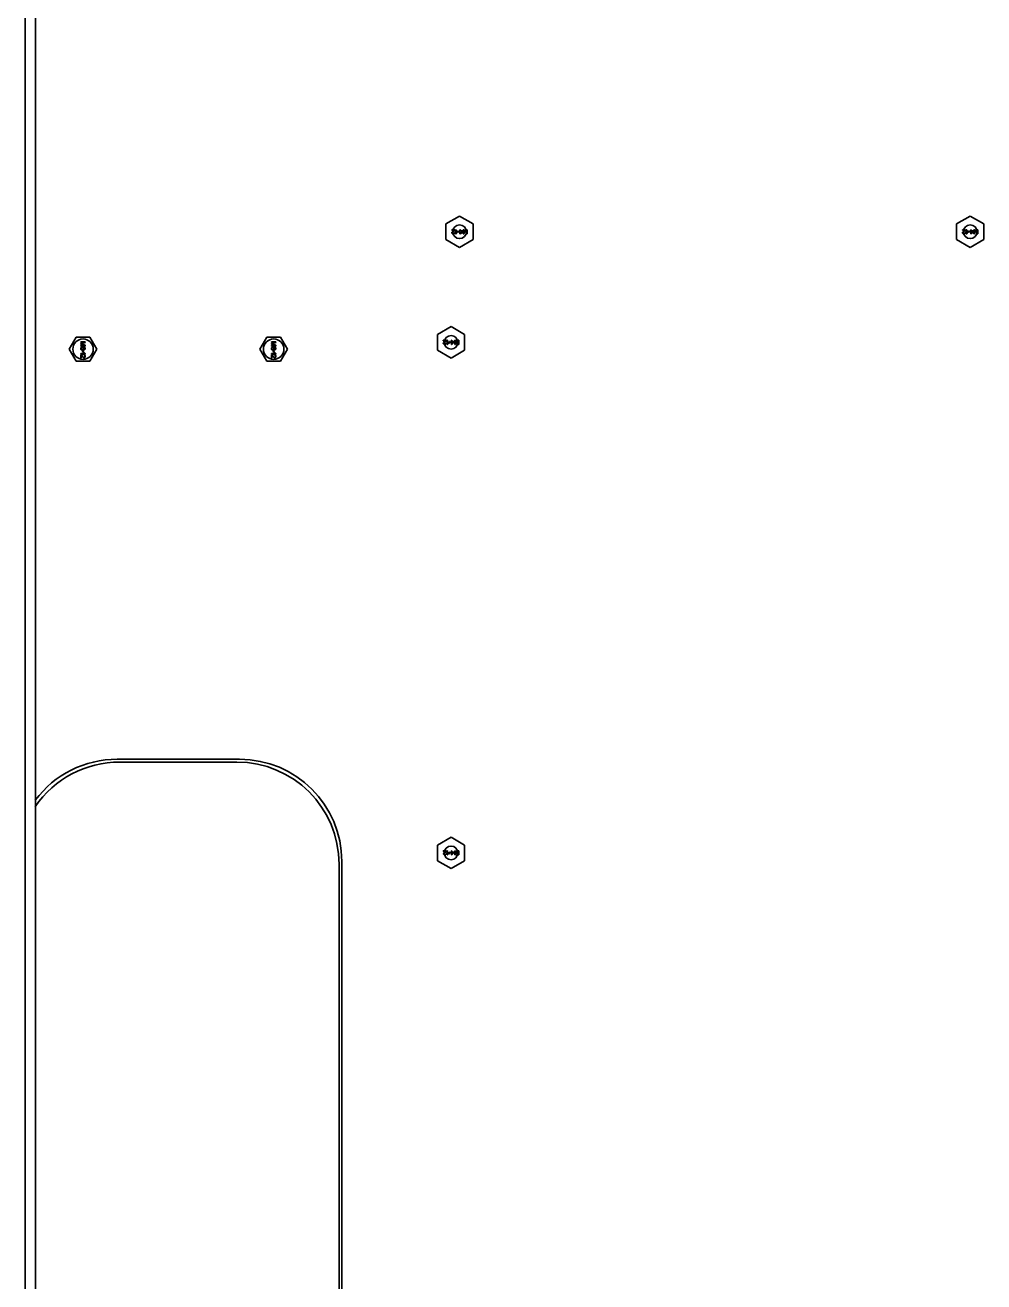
# Model space of a CAD drawing. Header units: millimetres. Extents: x 32496 to 166256, y 3504 to 23939.
# Drawn here: x 149669.2 to 149950.8, y 13461.3 to 13830.5 of the extents above; entities that cross this region are included whole.
import ezdxf

# ---------------------------------------------------------------- set-up
doc = ezdxf.new("R2010")
doc.units = ezdxf.units.MM
doc.layers.get('0').update_dxf_attribs({"lineweight": 35})

# ---------------------------------------------------------------- blocks, each defined once
blk = doc.blocks.new('8-1250')
at = {"linetype": 'Continuous'}
for p, q in [((1072.87, -32157.29), (1072.87, -34666.29)), ((1075.87, -32157.29), (1075.87, -34666.29)), ((1196.47, -33134.48), (1200.47, -33132.17)), ((1200.47, -33132.17), (1204.47, -33134.48)), ((1346.47, -33134.48), (1350.47, -33132.17)), ((1350.47, -33132.17), (1354.47, -33134.48)), ((1196.47, -33134.48), (1196.47, -33139.1)), ((1204.47, -33139.1), (1204.47, -33134.48)), ((1346.47, -33134.48), (1346.47, -33139.1)), ((1354.47, -33139.1), (1354.47, -33134.48)), ((1200.47, -33141.41), (1196.47, -33139.1)), ((1198.2, -33136.19), (1199.1, -33136.19)), ((1198.2, -33136.32), (1198.2, -33136.19)), ((1198.9, -33136.32), (1198.2, -33136.32)), ((1198.22, -33136.95), (1198.2, -33137.06)), ((1198.2, -33137.11), (1198.2, -33137.06)), ((1198.2, -33137.11), (1198.22, -33137.21)), ((1198.27, -33136.88), (1198.22, -33136.95)), ((1198.22, -33137.21), (1198.32, -33137.31)), ((1198.9, -33136.32), (1198.27, -33136.88)), ((1198.32, -33137.31), (1198.42, -33137.36)), ((1198.35, -33137.06), (1198.4, -33136.95)), ((1198.35, -33137.06), (1198.35, -33137.11)), ((1198.4, -33137.18), (1198.35, -33137.11)), ((1198.4, -33136.95), (1199.1, -33136.32)), ((1198.47, -33137.24), (1198.4, -33137.18)), ((1198.42, -33137.36), (1198.57, -33137.39)), ((1198.6, -33137.26), (1198.47, -33137.24)), ((1198.67, -33137.39), (1198.57, -33137.39)), ((1198.6, -33137.26), (1198.7, -33137.26)), ((1198.67, -33137.39), (1198.85, -33137.36)), ((1198.82, -33137.24), (1198.7, -33137.26)), ((1198.9, -33137.18), (1198.82, -33137.24)), ((1198.85, -33137.36), (1198.95, -33137.31)), ((1198.95, -33137.11), (1198.9, -33137.18)), ((1198.95, -33137.11), (1199.07, -33137.11)), ((1198.95, -33137.31), (1199.05, -33137.21)), ((1199.05, -33137.21), (1199.07, -33137.11)), ((1199.1, -33136.19), (1199.1, -33136.32)), ((1199.3, -33136.19), (1199.45, -33136.19)), ((1199.3, -33137.39), (1199.3, -33136.19)), ((1199.45, -33137.39), (1199.3, -33137.39)), ((1199.45, -33136.19), (1199.45, -33137.18)), ((1199.6, -33137.01), (1199.45, -33137.18)), ((1199.45, -33137.39), (1199.6, -33137.21)), ((1199.6, -33137.01), (1199.6, -33137.21)), ((1199.82, -33136.62), (1199.8, -33136.65)), ((1199.8, -33136.65), (1199.95, -33136.8)), ((1199.95, -33136.8), (1199.8, -33136.95)), ((1199.8, -33136.95), (1199.82, -33136.98)), ((1199.95, -33136.75), (1199.82, -33136.62)), ((1199.82, -33136.98), (1199.95, -33136.85)), ((1199.95, -33136.57), (1200, -33136.57)), ((1199.95, -33136.75), (1199.95, -33136.57)), ((1199.95, -33137.03), (1199.95, -33136.85)), ((1200, -33137.03), (1199.95, -33137.03)), ((1200, -33136.57), (1200, -33136.75)), ((1200.12, -33136.62), (1200, -33136.75)), ((1200, -33136.8), (1200.15, -33136.65)), ((1200.15, -33136.95), (1200, -33136.8)), ((1200, -33136.85), (1200.12, -33136.98)), ((1200, -33136.85), (1200, -33137.03)), ((1200.15, -33136.65), (1200.12, -33136.62)), ((1200.12, -33136.98), (1200.15, -33136.95)), ((1200.35, -33136.55), (1200.6, -33136.55)), ((1200.35, -33136.7), (1200.35, -33136.55)), ((1200.6, -33136.7), (1200.35, -33136.7)), ((1204.47, -33139.1), (1200.47, -33141.41)), ((1200.6, -33136.19), (1200.75, -33136.19)), ((1200.6, -33136.55), (1200.6, -33136.19)), ((1200.6, -33137.39), (1200.6, -33136.7)), ((1200.75, -33137.39), (1200.6, -33137.39)), ((1200.75, -33136.19), (1200.75, -33136.55)), ((1200.75, -33136.55), (1201.35, -33136.55)), ((1201.17, -33136.7), (1200.75, -33136.7)), ((1200.75, -33137.39), (1201.35, -33136.7)), ((1201.17, -33136.7), (1200.75, -33137.18)), ((1200.75, -33136.7), (1200.75, -33137.18)), ((1201.35, -33136.55), (1201.35, -33136.7)), ((1201.55, -33136.19), (1201.7, -33136.19)), ((1201.55, -33137.39), (1201.55, -33136.19)), ((1201.77, -33137.39), (1201.55, -33137.39)), ((1202.05, -33136.19), (1201.7, -33137.13)), ((1201.7, -33136.19), (1201.7, -33137.13)), ((1201.77, -33137.39), (1202.15, -33136.32)), ((1202.05, -33136.19), (1202.25, -33136.19)), ((1202.15, -33136.32), (1202.52, -33137.39)), ((1202.6, -33137.13), (1202.25, -33136.19)), ((1202.75, -33137.39), (1202.52, -33137.39)), ((1202.6, -33136.19), (1202.75, -33136.19)), ((1202.6, -33137.13), (1202.6, -33136.19)), ((1202.75, -33136.19), (1202.75, -33137.39)), ((1350.47, -33141.41), (1346.47, -33139.1)), ((1348.2, -33136.19), (1349.1, -33136.19)), ((1348.2, -33136.32), (1348.2, -33136.19)), ((1348.9, -33136.32), (1348.2, -33136.32)), ((1348.22, -33136.95), (1348.2, -33137.06)), ((1348.2, -33137.11), (1348.2, -33137.06)), ((1348.2, -33137.11), (1348.22, -33137.21)), ((1348.27, -33136.88), (1348.22, -33136.95)), ((1348.22, -33137.21), (1348.32, -33137.31)), ((1348.9, -33136.32), (1348.27, -33136.88)), ((1348.32, -33137.31), (1348.42, -33137.36)), ((1348.35, -33137.06), (1348.4, -33136.95)), ((1348.35, -33137.06), (1348.35, -33137.11)), ((1348.4, -33137.18), (1348.35, -33137.11)), ((1348.4, -33136.95), (1349.1, -33136.32)), ((1348.47, -33137.24), (1348.4, -33137.18)), ((1348.42, -33137.36), (1348.57, -33137.39)), ((1348.6, -33137.26), (1348.47, -33137.24)), ((1348.67, -33137.39), (1348.57, -33137.39)), ((1348.6, -33137.26), (1348.7, -33137.26)), ((1348.67, -33137.39), (1348.85, -33137.36)), ((1348.82, -33137.24), (1348.7, -33137.26)), ((1348.9, -33137.18), (1348.82, -33137.24)), ((1348.85, -33137.36), (1348.95, -33137.31)), ((1348.95, -33137.11), (1348.9, -33137.18)), ((1348.95, -33137.11), (1349.07, -33137.11)), ((1348.95, -33137.31), (1349.05, -33137.21)), ((1349.05, -33137.21), (1349.07, -33137.11)), ((1349.1, -33136.19), (1349.1, -33136.32)), ((1349.3, -33136.19), (1349.45, -33136.19)), ((1349.3, -33137.39), (1349.3, -33136.19)), ((1349.45, -33137.39), (1349.3, -33137.39)), ((1349.45, -33136.19), (1349.45, -33137.18)), ((1349.6, -33137.01), (1349.45, -33137.18)), ((1349.45, -33137.39), (1349.6, -33137.21)), ((1349.6, -33137.01), (1349.6, -33137.21)), ((1349.82, -33136.62), (1349.8, -33136.65)), ((1349.8, -33136.65), (1349.95, -33136.8)), ((1349.95, -33136.8), (1349.8, -33136.95)), ((1349.8, -33136.95), (1349.82, -33136.98)), ((1349.95, -33136.75), (1349.82, -33136.62)), ((1349.82, -33136.98), (1349.95, -33136.85)), ((1349.95, -33136.57), (1350, -33136.57)), ((1349.95, -33136.75), (1349.95, -33136.57)), ((1349.95, -33137.03), (1349.95, -33136.85)), ((1350, -33137.03), (1349.95, -33137.03)), ((1350, -33136.57), (1350, -33136.75)), ((1350.12, -33136.62), (1350, -33136.75)), ((1350, -33136.8), (1350.15, -33136.65)), ((1350.15, -33136.95), (1350, -33136.8)), ((1350, -33136.85), (1350.12, -33136.98)), ((1350, -33136.85), (1350, -33137.03)), ((1350.15, -33136.65), (1350.12, -33136.62)), ((1350.12, -33136.98), (1350.15, -33136.95)), ((1350.35, -33136.55), (1350.6, -33136.55)), ((1350.35, -33136.7), (1350.35, -33136.55)), ((1350.6, -33136.7), (1350.35, -33136.7)), ((1354.47, -33139.1), (1350.47, -33141.41)), ((1350.6, -33136.19), (1350.75, -33136.19)), ((1350.6, -33136.55), (1350.6, -33136.19)), ((1350.6, -33137.39), (1350.6, -33136.7)), ((1350.75, -33137.39), (1350.6, -33137.39)), ((1350.75, -33136.19), (1350.75, -33136.55)), ((1350.75, -33136.55), (1351.35, -33136.55)), ((1351.17, -33136.7), (1350.75, -33136.7)), ((1350.75, -33137.39), (1351.35, -33136.7)), ((1351.17, -33136.7), (1350.75, -33137.18)), ((1350.75, -33136.7), (1350.75, -33137.18)), ((1351.35, -33136.55), (1351.35, -33136.7)), ((1351.55, -33136.19), (1351.7, -33136.19)), ((1351.55, -33137.39), (1351.55, -33136.19)), ((1351.77, -33137.39), (1351.55, -33137.39)), ((1352.05, -33136.19), (1351.7, -33137.13)), ((1351.7, -33136.19), (1351.7, -33137.13)), ((1351.77, -33137.39), (1352.15, -33136.32)), ((1352.05, -33136.19), (1352.25, -33136.19)), ((1352.15, -33136.32), (1352.52, -33137.39)), ((1352.6, -33137.13), (1352.25, -33136.19)), ((1352.75, -33137.39), (1352.52, -33137.39)), ((1352.6, -33136.19), (1352.75, -33136.19)), ((1352.6, -33137.13), (1352.6, -33136.19)), ((1352.75, -33136.19), (1352.75, -33137.39)), ((1193.97, -33166.98), (1197.97, -33164.67)), ((1197.97, -33164.67), (1201.97, -33166.98)), ((1085.83, -33171.29), (1087.85, -33167.79)), ((1091.89, -33167.79), (1087.85, -33167.79)), ((1089.22, -33169.09), (1090.52, -33169.09)), ((1089.22, -33169.25), (1089.22, -33169.09)), ((1090.25, -33169.25), (1089.22, -33169.25)), ((1090.25, -33169.25), (1089.22, -33169.63)), ((1090.52, -33169.09), (1090.52, -33169.33)), ((1091.89, -33167.79), (1093.91, -33171.29)), ((1141.83, -33171.29), (1143.85, -33167.79)), ((1147.89, -33167.79), (1143.85, -33167.79)), ((1145.22, -33169.09), (1146.52, -33169.09)), ((1145.22, -33169.25), (1145.22, -33169.09)), ((1146.25, -33169.25), (1145.22, -33169.25)), ((1146.25, -33169.25), (1145.22, -33169.63)), ((1146.52, -33169.09), (1146.52, -33169.33)), ((1147.89, -33167.79), (1149.91, -33171.29)), ((1193.97, -33166.98), (1193.97, -33171.6)), ((1195.7, -33168.69), (1196.6, -33168.69)), ((1195.7, -33168.82), (1195.7, -33168.69)), ((1196.4, -33168.82), (1195.7, -33168.82)), ((1196.4, -33168.82), (1195.77, -33169.38)), ((1195.9, -33169.45), (1196.6, -33168.82)), ((1196.6, -33168.69), (1196.6, -33168.82)), ((1196.8, -33168.69), (1196.95, -33168.69)), ((1196.8, -33169.89), (1196.8, -33168.69)), ((1196.95, -33168.69), (1196.95, -33169.68)), ((1197.32, -33169.12), (1197.3, -33169.15)), ((1197.3, -33169.15), (1197.45, -33169.3)), ((1197.45, -33169.25), (1197.32, -33169.12)), ((1197.45, -33169.07), (1197.5, -33169.07)), ((1197.45, -33169.25), (1197.45, -33169.07)), ((1197.5, -33169.07), (1197.5, -33169.25)), ((1197.62, -33169.12), (1197.5, -33169.25)), ((1197.5, -33169.3), (1197.65, -33169.15)), ((1197.65, -33169.15), (1197.62, -33169.12)), ((1197.85, -33169.05), (1198.1, -33169.05)), ((1197.85, -33169.2), (1197.85, -33169.05)), ((1198.1, -33169.2), (1197.85, -33169.2)), ((1198.1, -33168.69), (1198.25, -33168.69)), ((1198.1, -33169.05), (1198.1, -33168.69)), ((1198.1, -33169.89), (1198.1, -33169.2)), ((1198.25, -33168.69), (1198.25, -33169.05)), ((1198.25, -33169.05), (1198.85, -33169.05)), ((1198.67, -33169.2), (1198.25, -33169.2)), ((1198.25, -33169.89), (1198.85, -33169.2)), ((1198.67, -33169.2), (1198.25, -33169.68)), ((1198.25, -33169.2), (1198.25, -33169.68)), ((1198.85, -33169.05), (1198.85, -33169.2)), ((1199.05, -33168.69), (1199.2, -33168.69)), ((1199.05, -33169.89), (1199.05, -33168.69)), ((1199.55, -33168.69), (1199.2, -33169.63)), ((1199.2, -33168.69), (1199.2, -33169.63)), ((1199.27, -33169.89), (1199.65, -33168.82)), ((1199.55, -33168.69), (1199.75, -33168.69)), ((1199.65, -33168.82), (1200.02, -33169.89)), ((1200.1, -33169.63), (1199.75, -33168.69)), ((1200.1, -33168.69), (1200.25, -33168.69)), ((1200.1, -33169.63), (1200.1, -33168.69)), ((1200.25, -33168.69), (1200.25, -33169.89)), ((1201.97, -33171.6), (1201.97, -33166.98)), ((1087.85, -33174.79), (1085.83, -33171.29)), ((1089.22, -33169.85), (1089.22, -33169.63)), ((1089.22, -33169.85), (1090.25, -33170.23)), ((1089.22, -33170.23), (1090.25, -33170.23)), ((1089.22, -33170.39), (1089.22, -33170.23)), ((1090.52, -33170.39), (1089.22, -33170.39)), ((1089.25, -33170.9), (1089.22, -33171.04)), ((1089.22, -33171.17), (1089.22, -33171.04)), ((1089.22, -33171.17), (1089.25, -33171.31)), ((1089.22, -33172.56), (1090.3, -33172.56)), ((1089.22, -33172.72), (1089.22, -33172.56)), ((1090.52, -33172.72), (1089.22, -33172.72)), ((1089.22, -33172.93), (1089.36, -33172.93)), ((1089.22, -33173.91), (1089.22, -33172.93)), ((1089.33, -33170.77), (1089.25, -33170.9)), ((1089.25, -33171.31), (1089.33, -33171.45)), ((1089.44, -33170.69), (1089.33, -33170.77)), ((1089.33, -33171.45), (1089.44, -33171.53)), ((1089.36, -33169.74), (1090.52, -33169.33)), ((1090.52, -33170.15), (1089.36, -33169.74)), ((1089.36, -33171.01), (1089.39, -33170.93)), ((1089.36, -33171.01), (1089.36, -33171.2)), ((1089.39, -33171.28), (1089.36, -33171.2)), ((1090.05, -33173.69), (1089.36, -33172.93)), ((1089.39, -33170.93), (1089.44, -33170.85)), ((1089.44, -33171.36), (1089.39, -33171.28)), ((1089.58, -33170.63), (1089.44, -33170.69)), ((1089.44, -33170.85), (1089.53, -33170.8)), ((1089.53, -33171.42), (1089.44, -33171.36)), ((1089.44, -33171.53), (1089.58, -33171.58)), ((1089.53, -33170.8), (1089.61, -33170.77)), ((1089.61, -33171.45), (1089.53, -33171.42)), ((1089.78, -33170.61), (1089.58, -33170.63)), ((1089.72, -33171.58), (1089.58, -33171.58)), ((1089.69, -33170.77), (1089.61, -33170.77)), ((1089.61, -33171.45), (1089.69, -33171.45)), ((1089.64, -33171.96), (1089.83, -33171.96)), ((1089.64, -33172.01), (1089.64, -33171.96)), ((1089.83, -33172.01), (1089.64, -33172.01)), ((1089.69, -33170.77), (1089.78, -33170.8)), ((1089.78, -33171.42), (1089.69, -33171.45)), ((1089.72, -33171.8), (1089.69, -33171.82)), ((1089.69, -33171.82), (1089.83, -33171.96)), ((1089.83, -33172.01), (1089.69, -33172.15)), ((1089.69, -33172.15), (1089.72, -33172.18)), ((1089.72, -33171.58), (1089.86, -33171.53)), ((1089.89, -33171.96), (1089.72, -33171.8)), ((1089.72, -33172.18), (1089.89, -33172.01)), ((1089.78, -33170.61), (1089.97, -33170.61)), ((1089.78, -33170.8), (1089.83, -33170.85)), ((1089.83, -33171.36), (1089.78, -33171.42)), ((1089.83, -33170.85), (1089.89, -33170.93)), ((1089.89, -33171.28), (1089.83, -33171.36)), ((1089.86, -33171.53), (1089.94, -33171.45)), ((1089.89, -33170.93), (1089.91, -33171.01)), ((1089.91, -33171.2), (1089.89, -33171.28)), ((1090.05, -33171.8), (1089.89, -33171.96)), ((1089.89, -33172.01), (1090.05, -33172.18)), ((1089.97, -33170.74), (1089.91, -33170.74)), ((1090.02, -33170.9), (1089.91, -33170.74)), ((1089.91, -33171.2), (1089.91, -33171.01)), ((1089.94, -33171.45), (1090.02, -33171.31)), ((1089.94, -33171.96), (1090.08, -33171.82)), ((1089.94, -33171.96), (1090.14, -33171.96)), ((1090.14, -33172.01), (1089.94, -33172.01)), ((1090.08, -33172.15), (1089.94, -33172.01)), ((1090.16, -33170.63), (1089.97, -33170.61)), ((1089.97, -33170.74), (1090.14, -33170.77)), ((1090.05, -33171.04), (1090.02, -33170.9)), ((1090.02, -33171.31), (1090.05, -33171.17)), ((1090.05, -33171.04), (1090.05, -33171.17)), ((1090.08, -33171.82), (1090.05, -33171.8)), ((1090.05, -33172.18), (1090.08, -33172.15)), ((1090.11, -33172.39), (1090.33, -33172.39)), ((1090.11, -33172.39), (1090.3, -33172.56)), ((1090.14, -33170.77), (1090.22, -33170.8)), ((1090.14, -33171.96), (1090.14, -33172.01)), ((1090.3, -33170.69), (1090.16, -33170.63)), ((1090.22, -33170.8), (1090.3, -33170.85)), ((1090.3, -33171.34), (1090.22, -33171.39)), ((1090.22, -33171.53), (1090.22, -33171.39)), ((1090.22, -33171.53), (1090.3, -33171.5)), ((1090.33, -33172.99), (1090.22, -33172.96)), ((1090.22, -33173.1), (1090.22, -33172.96)), ((1090.41, -33170.77), (1090.3, -33170.69)), ((1090.3, -33170.85), (1090.36, -33170.93)), ((1090.36, -33171.26), (1090.3, -33171.34)), ((1090.3, -33171.5), (1090.41, -33171.42)), ((1090.52, -33172.56), (1090.33, -33172.39)), ((1090.36, -33170.93), (1090.38, -33171.01)), ((1090.38, -33171.17), (1090.36, -33171.26)), ((1090.38, -33171.17), (1090.38, -33171.01)), ((1090.49, -33170.9), (1090.41, -33170.77)), ((1090.41, -33171.42), (1090.49, -33171.28)), ((1090.52, -33171.04), (1090.49, -33170.9)), ((1090.49, -33171.28), (1090.52, -33171.15)), ((1090.52, -33170.15), (1090.52, -33170.39)), ((1090.52, -33171.04), (1090.52, -33171.15)), ((1090.52, -33172.56), (1090.52, -33172.72)), ((1093.91, -33171.29), (1091.89, -33174.79)), ((1143.85, -33174.79), (1141.83, -33171.29)), ((1145.22, -33169.85), (1145.22, -33169.63)), ((1145.22, -33169.85), (1146.25, -33170.23)), ((1145.22, -33170.23), (1146.25, -33170.23)), ((1145.22, -33170.39), (1145.22, -33170.23)), ((1146.52, -33170.39), (1145.22, -33170.39)), ((1145.25, -33170.9), (1145.22, -33171.04)), ((1145.22, -33171.17), (1145.22, -33171.04)), ((1145.22, -33171.17), (1145.25, -33171.31)), ((1145.22, -33172.56), (1146.3, -33172.56)), ((1145.22, -33172.72), (1145.22, -33172.56)), ((1146.52, -33172.72), (1145.22, -33172.72)), ((1145.22, -33172.93), (1145.36, -33172.93)), ((1145.22, -33173.91), (1145.22, -33172.93)), ((1145.33, -33170.77), (1145.25, -33170.9)), ((1145.25, -33171.31), (1145.33, -33171.45)), ((1145.44, -33170.69), (1145.33, -33170.77)), ((1145.33, -33171.45), (1145.44, -33171.53)), ((1145.36, -33169.74), (1146.52, -33169.33)), ((1146.52, -33170.15), (1145.36, -33169.74)), ((1145.36, -33171.01), (1145.39, -33170.93)), ((1145.36, -33171.01), (1145.36, -33171.2)), ((1145.39, -33171.28), (1145.36, -33171.2)), ((1146.05, -33173.69), (1145.36, -33172.93)), ((1145.39, -33170.93), (1145.44, -33170.85)), ((1145.44, -33171.36), (1145.39, -33171.28)), ((1145.58, -33170.63), (1145.44, -33170.69)), ((1145.44, -33170.85), (1145.53, -33170.8)), ((1145.53, -33171.42), (1145.44, -33171.36)), ((1145.44, -33171.53), (1145.58, -33171.58)), ((1145.53, -33170.8), (1145.61, -33170.77)), ((1145.61, -33171.45), (1145.53, -33171.42)), ((1145.78, -33170.61), (1145.58, -33170.63)), ((1145.72, -33171.58), (1145.58, -33171.58)), ((1145.69, -33170.77), (1145.61, -33170.77)), ((1145.61, -33171.45), (1145.69, -33171.45)), ((1145.64, -33171.96), (1145.83, -33171.96)), ((1145.64, -33172.01), (1145.64, -33171.96)), ((1145.83, -33172.01), (1145.64, -33172.01)), ((1145.69, -33170.77), (1145.78, -33170.8)), ((1145.78, -33171.42), (1145.69, -33171.45)), ((1145.72, -33171.8), (1145.69, -33171.82)), ((1145.69, -33171.82), (1145.83, -33171.96)), ((1145.83, -33172.01), (1145.69, -33172.15)), ((1145.69, -33172.15), (1145.72, -33172.18)), ((1145.72, -33171.58), (1145.86, -33171.53)), ((1145.89, -33171.96), (1145.72, -33171.8)), ((1145.72, -33172.18), (1145.89, -33172.01)), ((1145.78, -33170.61), (1145.97, -33170.61)), ((1145.78, -33170.8), (1145.83, -33170.85)), ((1145.83, -33171.36), (1145.78, -33171.42)), ((1145.83, -33170.85), (1145.89, -33170.93)), ((1145.89, -33171.28), (1145.83, -33171.36)), ((1145.86, -33171.53), (1145.94, -33171.45)), ((1145.89, -33170.93), (1145.91, -33171.01)), ((1145.91, -33171.2), (1145.89, -33171.28)), ((1146.05, -33171.8), (1145.89, -33171.96)), ((1145.89, -33172.01), (1146.05, -33172.18)), ((1145.97, -33170.74), (1145.91, -33170.74)), ((1146.02, -33170.9), (1145.91, -33170.74)), ((1145.91, -33171.2), (1145.91, -33171.01)), ((1145.94, -33171.45), (1146.02, -33171.31)), ((1145.94, -33171.96), (1146.08, -33171.82)), ((1145.94, -33171.96), (1146.14, -33171.96)), ((1146.14, -33172.01), (1145.94, -33172.01)), ((1146.08, -33172.15), (1145.94, -33172.01)), ((1146.16, -33170.63), (1145.97, -33170.61)), ((1145.97, -33170.74), (1146.14, -33170.77)), ((1146.05, -33171.04), (1146.02, -33170.9)), ((1146.02, -33171.31), (1146.05, -33171.17)), ((1146.05, -33171.04), (1146.05, -33171.17)), ((1146.08, -33171.82), (1146.05, -33171.8)), ((1146.05, -33172.18), (1146.08, -33172.15)), ((1146.11, -33172.39), (1146.33, -33172.39)), ((1146.11, -33172.39), (1146.3, -33172.56)), ((1146.14, -33170.77), (1146.22, -33170.8)), ((1146.14, -33171.96), (1146.14, -33172.01)), ((1146.3, -33170.69), (1146.16, -33170.63)), ((1146.22, -33170.8), (1146.3, -33170.85)), ((1146.3, -33171.34), (1146.22, -33171.39)), ((1146.22, -33171.53), (1146.22, -33171.39)), ((1146.22, -33171.53), (1146.3, -33171.5)), ((1146.33, -33172.99), (1146.22, -33172.96)), ((1146.22, -33173.1), (1146.22, -33172.96)), ((1146.41, -33170.77), (1146.3, -33170.69)), ((1146.3, -33170.85), (1146.36, -33170.93)), ((1146.36, -33171.26), (1146.3, -33171.34)), ((1146.3, -33171.5), (1146.41, -33171.42)), ((1146.52, -33172.56), (1146.33, -33172.39)), ((1146.36, -33170.93), (1146.38, -33171.01)), ((1146.38, -33171.17), (1146.36, -33171.26)), ((1146.38, -33171.17), (1146.38, -33171.01)), ((1146.49, -33170.9), (1146.41, -33170.77)), ((1146.41, -33171.42), (1146.49, -33171.28)), ((1146.52, -33171.04), (1146.49, -33170.9)), ((1146.49, -33171.28), (1146.52, -33171.15)), ((1146.52, -33170.15), (1146.52, -33170.39)), ((1146.52, -33171.04), (1146.52, -33171.15)), ((1146.52, -33172.56), (1146.52, -33172.72)), ((1149.91, -33171.29), (1147.89, -33174.79)), ((1197.97, -33173.91), (1193.97, -33171.6)), ((1195.72, -33169.45), (1195.7, -33169.56)), ((1195.7, -33169.61), (1195.7, -33169.56)), ((1195.7, -33169.61), (1195.72, -33169.71)), ((1195.77, -33169.38), (1195.72, -33169.45)), ((1195.72, -33169.71), (1195.82, -33169.81)), ((1195.82, -33169.81), (1195.92, -33169.86)), ((1195.85, -33169.56), (1195.9, -33169.45)), ((1195.85, -33169.56), (1195.85, -33169.61)), ((1195.9, -33169.68), (1195.85, -33169.61)), ((1195.97, -33169.74), (1195.9, -33169.68)), ((1195.92, -33169.86), (1196.07, -33169.89)), ((1196.1, -33169.76), (1195.97, -33169.74)), ((1196.17, -33169.89), (1196.07, -33169.89)), ((1196.1, -33169.76), (1196.2, -33169.76)), ((1196.17, -33169.89), (1196.35, -33169.86)), ((1196.32, -33169.74), (1196.2, -33169.76)), ((1196.4, -33169.68), (1196.32, -33169.74)), ((1196.35, -33169.86), (1196.45, -33169.81)), ((1196.45, -33169.61), (1196.4, -33169.68)), ((1196.45, -33169.61), (1196.57, -33169.61)), ((1196.45, -33169.81), (1196.55, -33169.71)), ((1196.55, -33169.71), (1196.57, -33169.61)), ((1196.95, -33169.89), (1196.8, -33169.89)), ((1197.1, -33169.51), (1196.95, -33169.68)), ((1196.95, -33169.89), (1197.1, -33169.71)), ((1197.1, -33169.51), (1197.1, -33169.71)), ((1197.45, -33169.3), (1197.3, -33169.45)), ((1197.3, -33169.45), (1197.32, -33169.48)), ((1197.32, -33169.48), (1197.45, -33169.35)), ((1197.45, -33169.53), (1197.45, -33169.35)), ((1197.5, -33169.53), (1197.45, -33169.53)), ((1197.65, -33169.45), (1197.5, -33169.3)), ((1197.5, -33169.35), (1197.62, -33169.48)), ((1197.5, -33169.35), (1197.5, -33169.53)), ((1197.62, -33169.48), (1197.65, -33169.45)), ((1201.97, -33171.6), (1197.97, -33173.91)), ((1198.25, -33169.89), (1198.1, -33169.89)), ((1199.27, -33169.89), (1199.05, -33169.89)), ((1200.25, -33169.89), (1200.02, -33169.89)), ((1087.85, -33174.79), (1091.89, -33174.79)), ((1089.36, -33173.91), (1089.22, -33173.91)), ((1089.36, -33173.15), (1089.97, -33173.83)), ((1089.36, -33173.15), (1089.36, -33173.91)), ((1089.97, -33173.83), (1090.05, -33173.88)), ((1090.16, -33173.75), (1090.05, -33173.69)), ((1090.05, -33173.88), (1090.16, -33173.91)), ((1090.16, -33173.75), (1090.22, -33173.75)), ((1090.22, -33173.91), (1090.16, -33173.91)), ((1090.22, -33173.1), (1090.3, -33173.15)), ((1090.3, -33173.69), (1090.22, -33173.75)), ((1090.22, -33173.91), (1090.33, -33173.88)), ((1090.3, -33173.15), (1090.36, -33173.23)), ((1090.36, -33173.61), (1090.3, -33173.69)), ((1090.44, -33173.1), (1090.33, -33172.99)), ((1090.33, -33173.88), (1090.44, -33173.77)), ((1090.36, -33173.23), (1090.38, -33173.37)), ((1090.38, -33173.48), (1090.36, -33173.61)), ((1090.38, -33173.48), (1090.38, -33173.37)), ((1090.49, -33173.21), (1090.44, -33173.1)), ((1090.44, -33173.77), (1090.49, -33173.67)), ((1090.52, -33173.4), (1090.49, -33173.21)), ((1090.49, -33173.67), (1090.52, -33173.5)), ((1090.52, -33173.4), (1090.52, -33173.5)), ((1143.85, -33174.79), (1147.89, -33174.79)), ((1145.36, -33173.91), (1145.22, -33173.91)), ((1145.36, -33173.15), (1145.97, -33173.83)), ((1145.36, -33173.15), (1145.36, -33173.91)), ((1145.97, -33173.83), (1146.05, -33173.88)), ((1146.16, -33173.75), (1146.05, -33173.69)), ((1146.05, -33173.88), (1146.16, -33173.91)), ((1146.16, -33173.75), (1146.22, -33173.75)), ((1146.22, -33173.91), (1146.16, -33173.91)), ((1146.22, -33173.1), (1146.3, -33173.15)), ((1146.3, -33173.69), (1146.22, -33173.75)), ((1146.22, -33173.91), (1146.33, -33173.88)), ((1146.3, -33173.15), (1146.36, -33173.23)), ((1146.36, -33173.61), (1146.3, -33173.69)), ((1146.44, -33173.1), (1146.33, -33172.99)), ((1146.33, -33173.88), (1146.44, -33173.77)), ((1146.36, -33173.23), (1146.38, -33173.37)), ((1146.38, -33173.48), (1146.36, -33173.61)), ((1146.38, -33173.48), (1146.38, -33173.37)), ((1146.49, -33173.21), (1146.44, -33173.1)), ((1146.44, -33173.77), (1146.49, -33173.67)), ((1146.52, -33173.4), (1146.49, -33173.21)), ((1146.49, -33173.67), (1146.52, -33173.5)), ((1146.52, -33173.4), (1146.52, -33173.5)), ((1135.87, -33291.79), (1099.87, -33291.79)), ((1100.67, -33292.59), (1135.07, -33292.59)), ((1193.97, -33316.98), (1197.97, -33314.67)), ((1193.97, -33316.98), (1193.97, -33321.6)), ((1197.97, -33314.67), (1201.97, -33316.98)), ((1201.97, -33321.6), (1201.97, -33316.98)), ((1195.7, -33318.69), (1196.6, -33318.69)), ((1195.7, -33318.82), (1195.7, -33318.69)), ((1196.4, -33318.82), (1195.7, -33318.82)), ((1195.72, -33319.45), (1195.7, -33319.56)), ((1195.7, -33319.61), (1195.7, -33319.56)), ((1195.7, -33319.61), (1195.72, -33319.71)), ((1195.77, -33319.38), (1195.72, -33319.45)), ((1195.72, -33319.71), (1195.82, -33319.81)), ((1196.4, -33318.82), (1195.77, -33319.38)), ((1195.82, -33319.81), (1195.92, -33319.86)), ((1195.85, -33319.56), (1195.9, -33319.45)), ((1195.85, -33319.56), (1195.85, -33319.61)), ((1195.9, -33319.68), (1195.85, -33319.61)), ((1195.9, -33319.45), (1196.6, -33318.82)), ((1195.97, -33319.74), (1195.9, -33319.68)), ((1195.92, -33319.86), (1196.07, -33319.89)), ((1196.1, -33319.76), (1195.97, -33319.74)), ((1196.17, -33319.89), (1196.07, -33319.89)), ((1196.1, -33319.76), (1196.2, -33319.76)), ((1196.17, -33319.89), (1196.35, -33319.86)), ((1196.32, -33319.74), (1196.2, -33319.76)), ((1196.4, -33319.68), (1196.32, -33319.74)), ((1196.35, -33319.86), (1196.45, -33319.81)), ((1196.45, -33319.61), (1196.4, -33319.68)), ((1196.45, -33319.61), (1196.57, -33319.61)), ((1196.45, -33319.81), (1196.55, -33319.71)), ((1196.55, -33319.71), (1196.57, -33319.61)), ((1196.6, -33318.69), (1196.6, -33318.82)), ((1196.8, -33318.69), (1196.95, -33318.69)), ((1196.8, -33319.89), (1196.8, -33318.69)), ((1196.95, -33319.89), (1196.8, -33319.89)), ((1196.95, -33318.69), (1196.95, -33319.68)), ((1197.1, -33319.51), (1196.95, -33319.68)), ((1196.95, -33319.89), (1197.1, -33319.71)), ((1197.1, -33319.51), (1197.1, -33319.71)), ((1197.32, -33319.12), (1197.3, -33319.15)), ((1197.3, -33319.15), (1197.45, -33319.3)), ((1197.45, -33319.3), (1197.3, -33319.45)), ((1197.3, -33319.45), (1197.32, -33319.48)), ((1197.45, -33319.25), (1197.32, -33319.12)), ((1197.32, -33319.48), (1197.45, -33319.35)), ((1197.45, -33319.07), (1197.5, -33319.07)), ((1197.45, -33319.25), (1197.45, -33319.07)), ((1197.45, -33319.53), (1197.45, -33319.35)), ((1197.5, -33319.53), (1197.45, -33319.53)), ((1197.5, -33319.07), (1197.5, -33319.25)), ((1197.62, -33319.12), (1197.5, -33319.25)), ((1197.5, -33319.3), (1197.65, -33319.15)), ((1197.65, -33319.45), (1197.5, -33319.3)), ((1197.5, -33319.35), (1197.62, -33319.48)), ((1197.5, -33319.35), (1197.5, -33319.53)), ((1197.65, -33319.15), (1197.62, -33319.12)), ((1197.62, -33319.48), (1197.65, -33319.45)), ((1197.85, -33319.05), (1198.1, -33319.05)), ((1197.85, -33319.2), (1197.85, -33319.05)), ((1198.1, -33319.2), (1197.85, -33319.2)), ((1198.1, -33318.69), (1198.25, -33318.69)), ((1198.1, -33319.05), (1198.1, -33318.69)), ((1198.1, -33319.89), (1198.1, -33319.2)), ((1198.25, -33319.89), (1198.1, -33319.89)), ((1198.25, -33318.69), (1198.25, -33319.05)), ((1198.25, -33319.05), (1198.85, -33319.05)), ((1198.67, -33319.2), (1198.25, -33319.2)), ((1198.25, -33319.89), (1198.85, -33319.2)), ((1198.67, -33319.2), (1198.25, -33319.68)), ((1198.25, -33319.2), (1198.25, -33319.68)), ((1198.85, -33319.05), (1198.85, -33319.2)), ((1199.05, -33318.69), (1199.2, -33318.69)), ((1199.05, -33319.89), (1199.05, -33318.69)), ((1199.27, -33319.89), (1199.05, -33319.89)), ((1199.55, -33318.69), (1199.2, -33319.63)), ((1199.2, -33318.69), (1199.2, -33319.63)), ((1199.27, -33319.89), (1199.65, -33318.82)), ((1199.55, -33318.69), (1199.75, -33318.69)), ((1199.65, -33318.82), (1200.02, -33319.89)), ((1200.1, -33319.63), (1199.75, -33318.69)), ((1200.25, -33319.89), (1200.02, -33319.89)), ((1200.1, -33318.69), (1200.25, -33318.69)), ((1200.1, -33319.63), (1200.1, -33318.69)), ((1200.25, -33318.69), (1200.25, -33319.89)), ((1165.07, -33322.59), (1165.07, -33561.99)), ((1165.87, -33562.79), (1165.87, -33321.79)), ((1197.97, -33323.91), (1193.97, -33321.6)), ((1201.97, -33321.6), (1197.97, -33323.91))]:
    blk.add_line(p, q, dxfattribs=at)
for centre, radius in [((1200.47, -33136.79), 2), ((1350.47, -33136.79), 2), ((1089.87, -33171.29), 3), ((1145.87, -33171.29), 3), ((1197.97, -33169.29), 2), ((1197.97, -33319.29), 2)]:
    blk.add_circle(centre, radius, dxfattribs=at)
for centre, start, end in [((1099.87, -33321.79), 90, 143.1973), ((1100.67, -33322.59), 90, 145.8161), ((1135.07, -33322.59), 0, 90), ((1135.87, -33321.79), 0, 90)]:
    blk.add_arc(centre, 30, start, end, dxfattribs=at)

msp = doc.modelspace()

# ---------------------------------------------------------------- block references
at = {"color": 6}
msp.add_blockref('8-1250', (148596.331, 46906.597), dxfattribs=at)

doc.saveas('drawing.dxf')
